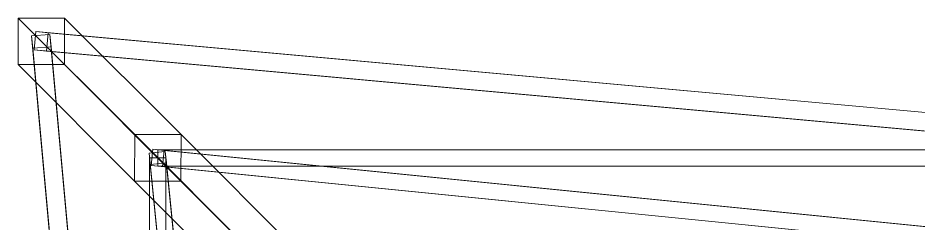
# Model space of a CAD drawing. Extents: x 4 to 464, y 11 to 29.
# Drawn here: x 4.4 to 8.263, y 24.717 to 25.6 of the extents above; entities that cross this region are included whole.
import ezdxf

# ---------------------------------------------------------------- set-up
doc = ezdxf.new("R2010")
doc.units = 0
doc.header["$MEASUREMENT"] = 0
doc.layers.add('Structures Plan', color=7, linetype='CONTINUOUS', lineweight=0)

msp = doc.modelspace()

# ---------------------------------------------------------------- linework, layer by layer
at = {"layer": 'Structures Plan', "color": 253}
for points in [[(4.9, 24.9, 5), (4.4, 25.4, 0), (4.401, 25.6, 0.02), (4.901, 25.1, 5.02)], [(4.599, 25.4, -0.02), (4.6, 25.6, 0), (4.401, 25.6, 0.02), (4.4, 25.4, 0)], [(4.901, 25.1, 5.02), (4.401, 25.6, 0.02), (4.6, 25.6, 0), (5.1, 25.1, 5)], [(5.1, 25.1, 5), (4.6, 25.6, 0), (4.599, 25.4, -0.02), (5.099, 24.9, 4.98)], [(9.97, 24.963, 5.03), (4.47, 25.463, 0.03), (4.477, 25.542, 0.03), (9.977, 25.042, 5.03)], [(4.523, 25.458, -0.03), (4.53, 25.537, -0.03), (4.477, 25.542, 0.03), (4.47, 25.463, 0.03)], [(9.977, 25.042, 5.03), (4.477, 25.542, 0.03), (4.53, 25.537, -0.03), (10.03, 25.037, 4.97)], [(4.958, 20.023, 5.03), (4.458, 25.523, 0.03), (4.537, 25.53, 0.03), (5.037, 20.03, 5.03)], [(4.463, 25.47, -0.03), (4.542, 25.477, -0.03), (4.537, 25.53, 0.03), (4.458, 25.523, 0.03)], [(4.963, 19.97, 4.97), (4.463, 25.47, -0.03), (4.458, 25.523, 0.03), (4.958, 20.023, 5.03)], [(10.03, 25.037, 4.97), (4.53, 25.537, -0.03), (4.523, 25.458, -0.03), (10.023, 24.958, 4.97)], [(5.037, 20.03, 5.03), (4.537, 25.53, 0.03), (4.542, 25.477, -0.03), (5.042, 19.977, 4.97)], [(5.042, 19.977, 4.97), (4.542, 25.477, -0.03), (4.463, 25.47, -0.03), (4.963, 19.97, 4.97)], [(10.023, 24.958, 4.97), (4.523, 25.458, -0.03), (4.47, 25.463, 0.03), (9.97, 24.963, 5.03)], [(5.099, 24.9, 4.98), (4.599, 25.4, -0.02), (4.4, 25.4, 0), (4.9, 24.9, 5)], [(5.099, 24.9, 4.98), (5.1, 25.1, 5), (4.901, 25.1, 5.02), (4.9, 24.9, 5)], [(5.4, 24.4, 10), (4.9, 24.9, 5), (4.901, 25.1, 5.02), (5.401, 24.6, 10.02)], [(5.099, 24.9, 4.98), (5.1, 25.1, 5), (4.901, 25.1, 5.02), (4.9, 24.9, 5)], [(5.401, 24.6, 10.02), (4.901, 25.1, 5.02), (5.1, 25.1, 5), (5.6, 24.6, 10)], [(5.6, 24.6, 10), (5.1, 25.1, 5), (5.099, 24.9, 4.98), (5.599, 24.4, 9.98)], [(9.972, 24.468, 10.025), (4.972, 24.968, 5.025), (4.979, 25.037, 5.025), (9.979, 24.537, 10.025)], [(5.021, 24.963, 4.975), (5.028, 25.032, 4.975), (4.979, 25.037, 5.025), (4.972, 24.968, 5.025)], [(9.979, 24.537, 10.025), (4.979, 25.037, 5.025), (5.028, 25.032, 4.975), (10.028, 24.532, 9.975)], [(5.463, 20.021, 10.025), (4.963, 25.021, 5.025), (5.032, 25.028, 5.025), (5.532, 20.028, 10.025)], [(4.968, 24.972, 4.975), (5.037, 24.979, 4.975), (5.032, 25.028, 5.025), (4.963, 25.021, 5.025)], [(5.468, 19.972, 9.975), (4.968, 24.972, 4.975), (4.963, 25.021, 5.025), (5.463, 20.021, 10.025)], [(4.965, 25, 4.965), (4.965, 20, 4.965), (5.035, 20, 4.965), (5.035, 25, 4.965)], [(4.965, 25, 5.035), (4.965, 20, 5.035), (4.965, 20, 4.965), (4.965, 25, 4.965)], [(5.035, 25, 5.035), (5.035, 20, 5.035), (4.965, 20, 5.035), (4.965, 25, 5.035)], [(5.035, 25, 4.965), (4.965, 25, 4.965), (4.965, 25, 5.035), (5.035, 25, 5.035)], [(5.021, 19.979, 4.97), (10.021, 24.979, 4.97), (9.979, 25.021, 4.97), (4.979, 20.021, 4.97)], [(4.979, 20.021, 5.03), (9.979, 25.021, 5.03), (10.021, 24.979, 5.03), (5.021, 19.979, 5.03)], [(4.979, 20.021, 4.97), (9.979, 25.021, 4.97), (9.979, 25.021, 5.03), (4.979, 20.021, 5.03)], [(5, 24.965, 4.965), (10, 24.965, 4.965), (10, 25.035, 4.965), (5, 25.035, 4.965)], [(5, 25.035, 5.035), (10, 25.035, 5.035), (10, 24.965, 5.035), (5, 24.965, 5.035)], [(5, 25.035, 4.965), (10, 25.035, 4.965), (10, 25.035, 5.035), (5, 25.035, 5.035)], [(5, 25.035, 4.965), (5, 24.965, 4.965), (5, 24.965, 5.035), (5, 25.035, 5.035)], [(10.028, 24.532, 9.975), (5.028, 25.032, 4.975), (5.021, 24.963, 4.975), (10.021, 24.463, 9.975)], [(5.532, 20.028, 10.025), (5.032, 25.028, 5.025), (5.037, 24.979, 4.975), (5.537, 19.979, 9.975)], [(5.035, 25, 4.965), (5.035, 20, 4.965), (5.035, 20, 5.035), (5.035, 25, 5.035)], [(5.537, 19.979, 9.975), (5.037, 24.979, 4.975), (4.968, 24.972, 4.975), (5.468, 19.972, 9.975)], [(10.021, 24.463, 9.975), (5.021, 24.963, 4.975), (4.972, 24.968, 5.025), (9.972, 24.468, 10.025)], [(5, 24.965, 5.035), (10, 24.965, 5.035), (10, 24.965, 4.965), (5, 24.965, 4.965)], [(5.021, 19.979, 5.03), (10.021, 24.979, 5.03), (10.021, 24.979, 4.97), (5.021, 19.979, 4.97)], [(5.599, 24.4, 9.98), (5.099, 24.9, 4.98), (4.9, 24.9, 5), (5.4, 24.4, 10)]]:
    msp.add_3dface(points, dxfattribs=at)

doc.saveas('drawing.dxf')
